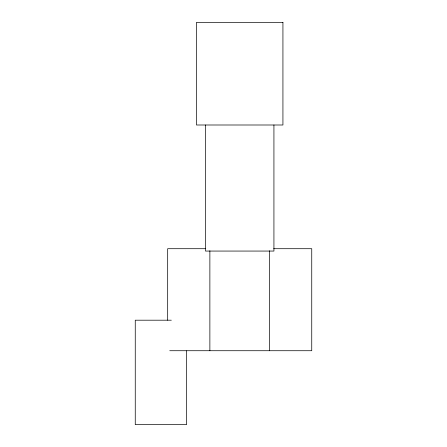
<?xml version="1.0" encoding="UTF-8"?>
<svg xmlns="http://www.w3.org/2000/svg" width="447" height="447" viewBox="0 0 447 447"><rect width="100%" height="100%" fill="white"/><g stroke="black" fill="none" stroke-linecap="round" stroke-linejoin="round"><path stroke-width="0.67" d="M205.721 248.705L167.675 248.705L167.675 320.186M273.698 248.705L311.743 248.705L311.743 350.722L169.748 350.722M171.324 320.197L135.257 320.197L135.257 424.65L186.583 424.65L186.583 350.839M273.927 124.998L273.927 251.063L205.491 251.063L205.491 124.998M269.547 250.789L269.547 350.722M209.872 250.789L209.872 350.722M282.929 22.35L196.484 22.35L196.484 124.998L282.929 124.998L282.929 22.35"/></g></svg>
